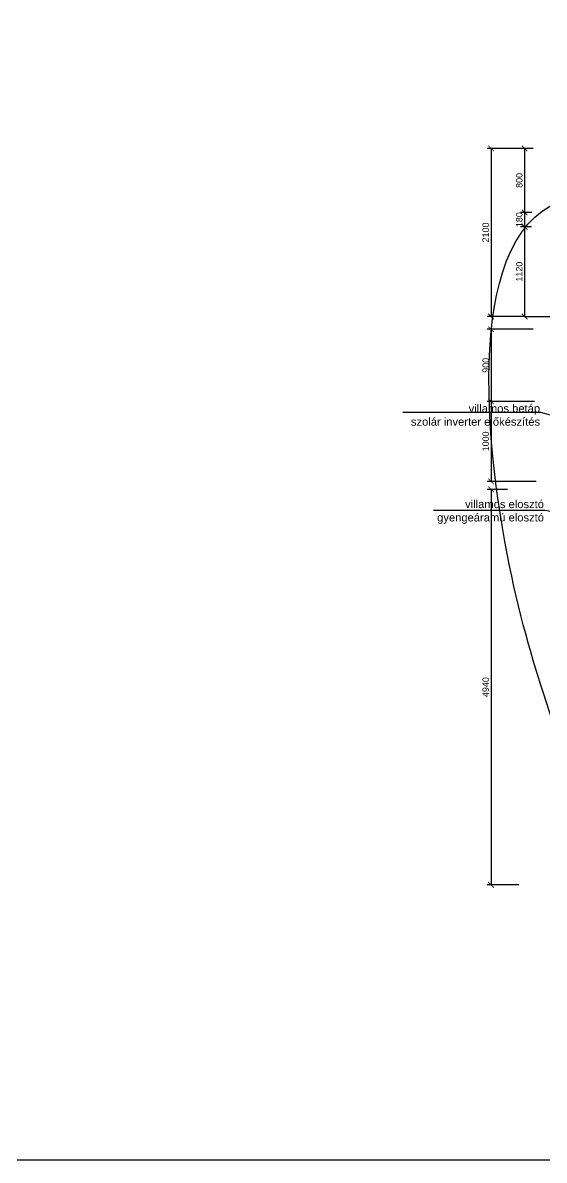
# Model space of a CAD drawing. Header units: metres. Extents: x -98677 to 89321, y -16450 to 242692.
# Drawn here: x -28013 to -21493, y 39373 to 53584 of the extents above; entities that cross this region are included whole.
import ezdxf
from ezdxf import colors
from ezdxf.entities.mleader import LeaderData, LeaderLine
from ezdxf.math import Vec2, Vec3

# ---------------------------------------------------------------- set-up
doc = ezdxf.new("R2010")
doc.units = ezdxf.units.M
doc.header["$LTSCALE"] = 0.001
for name, color, linetype in [('gépészet - kapcsolók', 4, 'Continuous'), ('gépészet - villany', 6, 'Continuous'), ('Méret', 7, 'Continuous')]:
    doc.layers.add(name, color=color, linetype=linetype)
doc.styles.add('dada', font='arial.ttf', dxfattribs={"height": 80})
doc.styles.get("Standard").update_dxf_attribs({"font": 'arial.ttf'})
doc.dimstyles.new('kicsi folyamatos', dxfattribs={"dimscale": 100, "dimtxt": 1, "dimasz": 0.7, "dimexe": 0.5, "dimexo": 0, "dimgap": 0.25, "dimtad": 1, "dimtxsty": 'dada', "dimblk1": 'ARCHTICK', "dimblk2": 'ARCHTICK', "dimsah": 1, "dimcen": 2.5, "dimadec": 0, "dimazin": 0, "dimtfac": 1, "dimtmove": 0, "dimatfit": 3, "dimldrblk": 'ARCHTICK', "dimfxl": 1, "dimarcsym": 0})

# ---------------------------------------------------------------- blocks, each defined once
blk = doc.blocks.new('_ArchTick')
at = {"color": 0, "linetype": 'ByBlock', "const_width": 0.15}
blk.add_lwpolyline([(-0.5, -0.5), (0.5, 0.5)], dxfattribs=at)
blk = doc.blocks.new('*D267')
at = {"layer": 'Defpoints', "color": 0, "ltscale": 10000}
for p in [(-21634, 52014), (-22159, 49914), (-21739, 49914)]:
    blk.add_point(p, dxfattribs=at)
at = {"layer": 'Méret', "color": 0, "lineweight": -2, "ltscale": 10000}
for p, q in [((-21634, 52014), (-22209, 52014)), ((-22159, 52014), (-22159, 49914)), ((-21739, 49914), (-22209, 49914))]:
    blk.add_line(p, q, dxfattribs=at)
at = {"layer": 'Méret', "color": 0, "lineweight": -2, "ltscale": 10000, "xscale": 70, "yscale": 70, "zscale": 70}
for p, rotation in [((-22159, 52014), 90), ((-22159, 49914), 270)]:
    blk.add_blockref('_ArchTick', p, dxfattribs=dict(at, rotation=rotation))
at = {"layer": 'Méret', "color": 0, "ltscale": 10000, "insert": (-22225, 50964), "char_height": 80, "attachment_point": 5, "rotation": 90, "style": 'dada'}
blk.add_mtext('2100', dxfattribs=at)
blk = doc.blocks.new('*D268')
at = {"layer": 'Defpoints', "color": 0, "ltscale": 10000}
for p in [(-21634, 52014), (-21739, 51214), (-21647, 51214)]:
    blk.add_point(p, dxfattribs=at)
at = {"layer": 'Méret', "color": 0, "lineweight": -2, "ltscale": 10000}
for p, q in [((-21634, 52014), (-21789, 52014)), ((-21739, 52014), (-21739, 51214)), ((-21647, 51214), (-21789, 51214))]:
    blk.add_line(p, q, dxfattribs=at)
at = {"layer": 'Méret', "color": 0, "lineweight": -2, "ltscale": 10000, "xscale": 70, "yscale": 70, "zscale": 70}
for p, rotation in [((-21739, 52014), 90), ((-21739, 51214), 270)]:
    blk.add_blockref('_ArchTick', p, dxfattribs=dict(at, rotation=rotation))
at = {"layer": 'Méret', "color": 0, "ltscale": 10000, "insert": (-21805, 51614), "char_height": 80, "attachment_point": 5, "rotation": 90, "style": 'dada'}
blk.add_mtext('800', dxfattribs=at)
blk = doc.blocks.new('*D269')
at = {"layer": 'Defpoints', "color": 0, "ltscale": 10000}
for p in [(-21739, 51214), (-21739, 51034), (-21652, 51034)]:
    blk.add_point(p, dxfattribs=at)
at = {"layer": 'Méret', "color": 0, "lineweight": -2, "ltscale": 10000}
for p, q in [((-21739, 51214), (-21789, 51214)), ((-21739, 51214), (-21739, 51034)), ((-21652, 51034), (-21789, 51034))]:
    blk.add_line(p, q, dxfattribs=at)
at = {"layer": 'Méret', "color": 0, "lineweight": -2, "ltscale": 10000, "xscale": 70, "yscale": 70, "zscale": 70}
for p, rotation in [((-21739, 51214), 90), ((-21739, 51034), 270)]:
    blk.add_blockref('_ArchTick', p, dxfattribs=dict(at, rotation=rotation))
at = {"layer": 'Méret', "color": 0, "ltscale": 10000, "insert": (-21805, 51124), "char_height": 80, "attachment_point": 5, "rotation": 90, "style": 'dada'}
blk.add_mtext('180', dxfattribs=at)
blk = doc.blocks.new('*D270')
at = {"layer": 'Defpoints', "color": 0, "ltscale": 10000}
for p in [(-21739, 51034), (-21739, 49914), (-21739, 49914)]:
    blk.add_point(p, dxfattribs=at)
at = {"layer": 'Méret', "color": 0, "lineweight": -2, "ltscale": 10000}
for p, q in [((-21739, 51034), (-21789, 51034)), ((-21739, 51034), (-21739, 49914)), ((-21739, 49914), (-21789, 49914))]:
    blk.add_line(p, q, dxfattribs=at)
at = {"layer": 'Méret', "color": 0, "lineweight": -2, "ltscale": 10000, "xscale": 70, "yscale": 70, "zscale": 70}
for p, rotation in [((-21739, 51034), 90), ((-21739, 49914), 270)]:
    blk.add_blockref('_ArchTick', p, dxfattribs=dict(at, rotation=rotation))
at = {"layer": 'Méret', "color": 0, "ltscale": 10000, "insert": (-21805, 50474), "char_height": 80, "attachment_point": 5, "rotation": 90, "style": 'dada'}
blk.add_mtext('1120', dxfattribs=at)
blk = doc.blocks.new('*D271')
at = {"layer": 'Defpoints', "color": 0, "ltscale": 10000}
for p in [(-21631, 49754), (-22159, 48854), (-21614, 48854)]:
    blk.add_point(p, dxfattribs=at)
at = {"layer": 'Méret', "color": 0, "lineweight": -2, "ltscale": 10000}
for p, q in [((-21631, 49754), (-22209, 49754)), ((-22159, 49754), (-22159, 48854)), ((-21614, 48854), (-22209, 48854))]:
    blk.add_line(p, q, dxfattribs=at)
at = {"layer": 'Méret', "color": 0, "lineweight": -2, "ltscale": 10000, "xscale": 70, "yscale": 70, "zscale": 70}
for p, rotation in [((-22159, 49754), 90), ((-22159, 48854), 270)]:
    blk.add_blockref('_ArchTick', p, dxfattribs=dict(at, rotation=rotation))
at = {"layer": 'Méret', "color": 0, "ltscale": 10000, "insert": (-22225, 49304), "char_height": 80, "attachment_point": 5, "rotation": 90, "style": 'dada'}
blk.add_mtext('900', dxfattribs=at)
blk = doc.blocks.new('*D272')
at = {"layer": 'Defpoints', "color": 0, "ltscale": 10000}
for p in [(-21954, 47754), (-22159, 42814), (-21812, 42814)]:
    blk.add_point(p, dxfattribs=at)
at = {"layer": 'Méret', "color": 0, "lineweight": -2, "ltscale": 10000}
for p, q in [((-21954, 47754), (-22209, 47754)), ((-22159, 47754), (-22159, 42814)), ((-21812, 42814), (-22209, 42814))]:
    blk.add_line(p, q, dxfattribs=at)
at = {"layer": 'Méret', "color": 0, "lineweight": -2, "ltscale": 10000, "xscale": 70, "yscale": 70, "zscale": 70}
for p, rotation in [((-22159, 47754), 90), ((-22159, 42814), 270)]:
    blk.add_blockref('_ArchTick', p, dxfattribs=dict(at, rotation=rotation))
at = {"layer": 'Méret', "color": 0, "ltscale": 10000, "insert": (-22225, 45284), "char_height": 80, "attachment_point": 5, "rotation": 90, "style": 'dada'}
blk.add_mtext('4940', dxfattribs=at)
blk = doc.blocks.new('*D277')
at = {"layer": 'Defpoints', "color": 0, "ltscale": 10000}
for p in [(-21614, 48854), (-22159, 47854), (-21593, 47854)]:
    blk.add_point(p, dxfattribs=at)
at = {"layer": 'Méret', "color": 0, "lineweight": -2, "ltscale": 10000}
for p, q in [((-21614, 48854), (-22209, 48854)), ((-22159, 48854), (-22159, 47854)), ((-21593, 47854), (-22209, 47854))]:
    blk.add_line(p, q, dxfattribs=at)
at = {"layer": 'Méret', "color": 0, "lineweight": -2, "ltscale": 10000, "xscale": 70, "yscale": 70, "zscale": 70}
for p, rotation in [((-22159, 48854), 90), ((-22159, 47854), 270)]:
    blk.add_blockref('_ArchTick', p, dxfattribs=dict(at, rotation=rotation))
at = {"layer": 'Méret', "color": 0, "ltscale": 10000, "insert": (-22225, 48354), "char_height": 80, "attachment_point": 5, "rotation": 90, "style": 'dada'}
blk.add_mtext('1000', dxfattribs=at)
blk = doc.blocks.new('*D327')
at = {"layer": 'Defpoints', "color": 0, "ltscale": 10000}
for p in [(-21275, 50604), (-21179, 50604), (-21739, 49914)]:
    blk.add_point(p, dxfattribs=at)
at = {"layer": 'Méret', "color": 0, "lineweight": -2, "ltscale": 10000}
for p, q in [((-21179, 50604), (-21325, 50604)), ((-21275, 49914), (-21275, 50604)), ((-21739, 49914), (-21225, 49914))]:
    blk.add_line(p, q, dxfattribs=at)
at = {"layer": 'Méret', "color": 0, "lineweight": -2, "ltscale": 10000, "xscale": 70, "yscale": 70, "zscale": 70}
for p, rotation in [((-21275, 50604), 90), ((-21275, 49914), 270)]:
    blk.add_blockref('_ArchTick', p, dxfattribs=dict(at, rotation=rotation))
at = {"layer": 'Méret', "color": 0, "ltscale": 10000, "insert": (-21341, 50259), "char_height": 80, "attachment_point": 5, "rotation": 90, "style": 'dada'}
blk.add_mtext('690', dxfattribs=at)

msp = doc.modelspace()

# ---------------------------------------------------------------- linework, layer by layer
at = {"ltscale": 10000}
msp.add_lwpolyline([(-47908.237, 60738.81), (17127.889, 60738.81), (17127.889, 39372.846), (-47908.237, 39372.846)], close=True, dxfattribs=at)

# ---------------------------------------------------------------- dimensions: what is measured, and where the dimension line sits
at = {"layer": 'Méret', "ltscale": 10000}
for base, p1, p2, picture, middle in [((-22158.733, 49913.884), (-21634.323, 52013.884), (-21738.983, 49913.884), '*D267', (-22224.579, 50963.884)), ((-21738.983, 51213.884), (-21634.323, 52013.884), (-21647.482, 51213.884), '*D268', (-21804.829, 51613.884)), ((-21738.983, 49913.884), (-21738.983, 51033.884), (-21738.983, 49913.884), '*D270', (-21804.829, 50473.884)), ((-21274.737, 50603.884), (-21738.983, 49913.884), (-21179.032, 50603.884), '*D327', (-21340.583, 50258.884)), ((-22158.733, 48853.884), (-21630.652, 49753.884), (-21614.452, 48853.884), '*D271', (-22224.579, 49303.884)), ((-22158.733, 47853.884), (-21614.452, 48853.884), (-21593.463, 47853.884), '*D277', (-22224.579, 48353.884)), ((-22158.733, 42813.884), (-21953.916, 47753.884), (-21811.999, 42813.884), '*D272', (-22224.579, 45283.884))]:
    dim = msp.add_linear_dim(base=base, p1=p1, p2=p2, angle=90, dimstyle='kicsi folyamatos', dxfattribs=at)
    dim.commit()
    dim.dimension.update_dxf_attribs({"geometry": picture, "text_midpoint": middle})
dim = msp.add_linear_dim(base=(-21738.983, 51033.884), p1=(-21738.983, 51213.884), p2=(-21651.517, 51033.884), angle=90, dimstyle='kicsi folyamatos', dxfattribs=at)
dim.commit()
dim.dimension.update_dxf_attribs({"geometry": '*D269', "text_midpoint": (-21738.983, 51123.884), "dimtype": 160})

# ---------------------------------------------------------------- leaders
at = {"layer": 'gépészet - kapcsolók', "ltscale": 10000}
ml = msp.add_multileader_mtext('Standard', dxfattribs=at)
ml.set_content('')
ml.set_leader_properties()
ml.build(insert=Vec2(0, 0))
ml.multileader.update_dxf_attribs({"leader_type": 2, "has_dogleg": 0, "text_left_attachment_type": 6, "text_right_attachment_type": 6, "arrow_head_size": 40})
ctx = ml.context
ctx.base_point, ctx.char_height, ctx.arrow_head_size, ctx.plane_origin = Vec3(-20916.783, 51413.884), 2, 40, Vec3(-22608.413, 44278.967)
ctx.left_attachment, ctx.right_attachment, ctx.text_align_type = 6, 6, 2
notes = []
notes.append((ctx, [(0, (1, 1, 0), (-20924.783, 51413.884), (1, 0), 8, [(0, [(-20916.783, 43413.884), (-21954.184, 46930.068)], 256, [])])]))
ctx.mtext, ml.multileader.dxf.content_type = None, 0
at = {"layer": 'gépészet - villany', "ltscale": 10000}
ml = msp.add_multileader_mtext('Standard', dxfattribs=at)
ml.set_content('villamos betáp\\Pszolár inverter előkészítés', color=256, style='dada')
ml.set_leader_properties()
ml.build(insert=Vec2(0, 0))
ml.multileader.update_dxf_attribs({"text_left_attachment_type": 6, "text_right_attachment_type": 6, "arrow_head_size": 100})
ctx = ml.context
ctx.base_point, ctx.char_height, ctx.arrow_head_size, ctx.plane_origin = Vec3(-23152.796, 48714.693), 100, 100, Vec3(-20764.396, 48503.997)
ctx.left_attachment, ctx.right_attachment, ctx.text_align_type = 6, 6, 2
notes.append((ctx, [(0, (1, 1, 0), (-21535.543, 48714.693), (-1, 0), 8, [(0, [(-20764.396, 48503.997)], 256, [])])]))
ctx.mtext.insert, ctx.mtext.alignment = Vec3(-21545.543, 48816.33), 3
ml = msp.add_multileader_mtext('Standard', dxfattribs=at)
ml.set_content('villamos elosztó\\Pgyengeáramú elosztó', color=256, style='dada')
ml.set_leader_properties()
ml.build(insert=Vec2(0, 0))
ml.multileader.update_dxf_attribs({"text_left_attachment_type": 6, "text_right_attachment_type": 6, "arrow_head_size": 100})
ctx = ml.context
ctx.base_point, ctx.char_height, ctx.arrow_head_size, ctx.plane_origin = Vec3(-22824.917, 47490.834), 100, 100, Vec3(-20545.909, 47329.23)
ctx.left_attachment, ctx.right_attachment, ctx.text_align_type = 6, 6, 2
notes.append((ctx, [(0, (1, 1, 0), (-21486.86, 47490.834), (-1, 0), 8, [(0, [(-20545.909, 47329.23)], 256, [])])]))
ctx.mtext.insert, ctx.mtext.alignment = Vec3(-21496.86, 47620.234), 3
for ctx, leaders in notes:
    for number, flags, end, landing, length, lines in leaders:
        leader = LeaderData()
        leader.index, (leader.has_last_leader_line, leader.has_dogleg_vector, leader.attachment_direction) = number, flags
        leader.last_leader_point, leader.dogleg_vector, leader.dogleg_length = Vec3(end), Vec3(landing), length
        for number, points, colour, breaks in lines:
            line = LeaderLine()
            line.index, line.vertices, line.color, line.breaks = number, Vec3.list(points), colors.encode_raw_color(colour), breaks
            leader.lines.append(line)
        ctx.leaders.append(leader)

doc.saveas('drawing.dxf')
